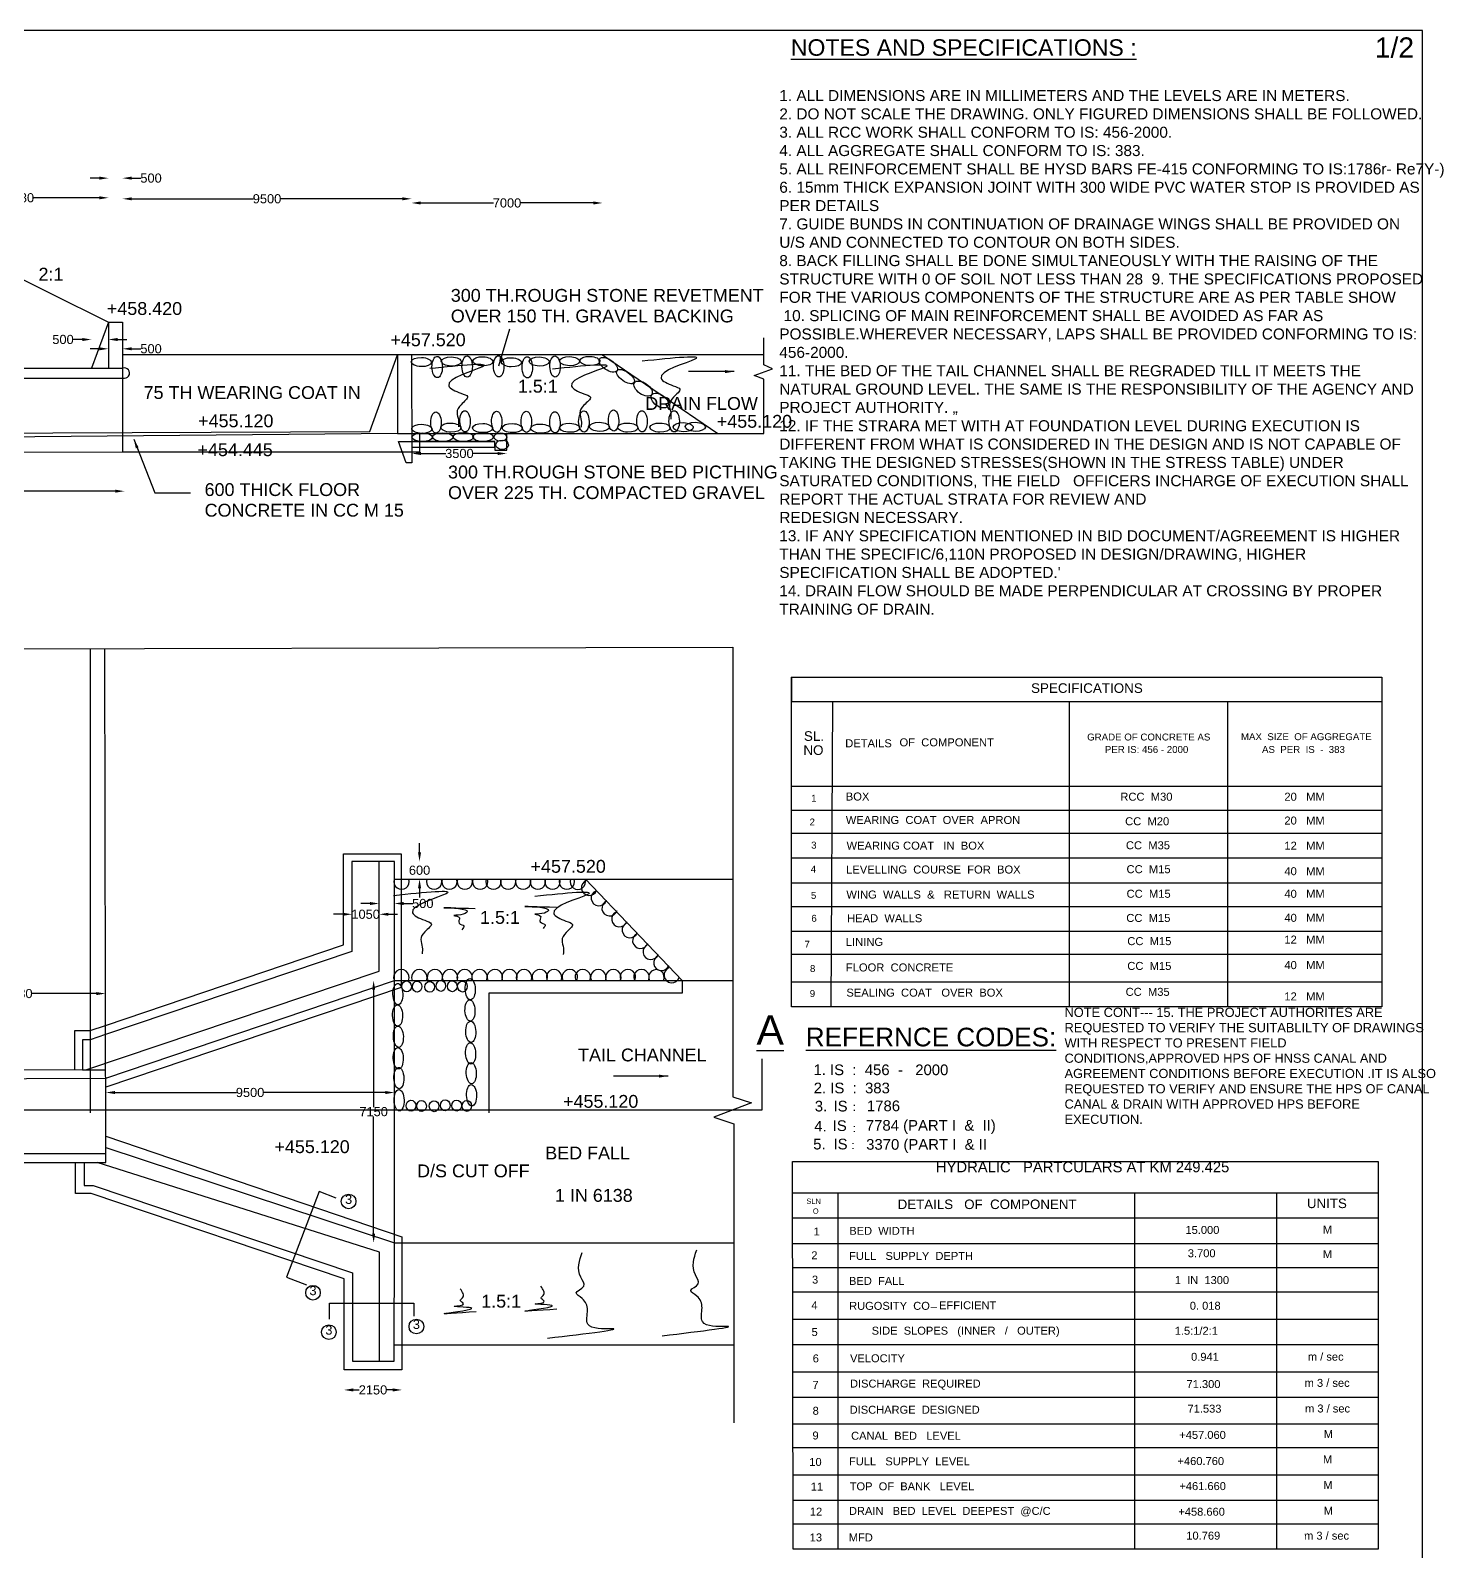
# Model space of a CAD drawing. Header units: inches. Extents: x -32573 to 915254, y -530120 to 171787.
# Drawn here: x 529901 to 915254, y -242941 to 171787 of the extents above; entities that cross this region are included whole.
import ezdxf

# ---------------------------------------------------------------- set-up
doc = ezdxf.new("R2010")
doc.units = ezdxf.units.IN
doc.header["$MEASUREMENT"] = 0
doc.layers.get('Defpoints').update_dxf_attribs({"color": 2})
for name, color, linetype in [('DIMENSIONS', 7, 'Continuous'), ('DRAWING', 2, 'Continuous'), ('TEXT', 1, 'Continuous')]:
    doc.layers.add(name, color=color, linetype=linetype)
doc.styles.get("Standard").update_dxf_attribs({"font": 'arial.ttf', "height": 2500})
doc.dimstyles.get("Standard").update_dxf_attribs({"dimtxt": 3500, "dimasz": 2500, "dimexe": 0.18, "dimexo": 0.0625, "dimgap": 0.09, "dimtad": 0, "dimtih": 1, "dimtoh": 1, "dimdec": 4, "dimzin": 0, "dimdsep": 46, "dimtxsty": 'Standard', "dimcen": 0.09, "dimse1": 1, "dimse2": 1, "dimadec": 0, "dimazin": 0, "dimtfac": 1, "dimtdec": 4, "dimtofl": 0, "dimtmove": 0, "dimatfit": 3, "dimfxl": 1, "dimtolj": 1, "dimtzin": 0, "dimarcsym": 0})

# ---------------------------------------------------------------- blocks, each defined once
blk = doc.blocks.new('*D57')
at = {"layer": 'Defpoints', "color": 0, "transparency": 16777216}
for p in [(502815, -90811), (550376, -90811), (550376, -90811)]:
    blk.add_point(p, dxfattribs=at)
at = {"layer": 'DIMENSIONS', "color": 0, "lineweight": -2, "transparency": 16777216}
for p, q in [((505315, -90811), (522860, -90811)), ((547876, -90811), (530331, -90811))]:
    blk.add_line(p, q, dxfattribs=at)
at = {"layer": 'DIMENSIONS', "color": 0, "transparency": 16777216}
for points in [[(505315, -90394), (505315, -91227), (502815, -90811)], [(547876, -90394), (547876, -91227), (550376, -90811)]]:
    blk.add_solid(points, dxfattribs=at)
at = {"layer": 'DIMENSIONS', "color": 0, "transparency": 16777216, "insert": (526595, -90811), "char_height": 2500, "attachment_point": 5}
blk.add_mtext('\\A1;6480', dxfattribs=at)
blk = doc.blocks.new('*D58')
at = {"layer": 'Defpoints', "color": 0, "transparency": 16777216}
for p in [(629142, -117785), (550450, -122588), (629142, -122588)]:
    blk.add_point(p, dxfattribs=at)
at = {"layer": 'DIMENSIONS', "color": 0, "lineweight": -2, "transparency": 16777216}
for p, q in [((552950, -117785), (586067, -117785)), ((626642, -117785), (593525, -117785))]:
    blk.add_line(p, q, dxfattribs=at)
at = {"layer": 'DIMENSIONS', "color": 0, "transparency": 16777216}
for points in [[(552950, -117369), (552950, -118202), (550450, -117785)], [(626642, -117369), (626642, -118202), (629142, -117785)]]:
    blk.add_solid(points, dxfattribs=at)
at = {"layer": 'DIMENSIONS', "color": 0, "transparency": 16777216, "insert": (589796, -117785), "char_height": 2500, "attachment_point": 5}
blk.add_mtext('\\A1;9500', dxfattribs=at)
blk = doc.blocks.new('*D59')
at = {"layer": 'Defpoints', "color": 0, "transparency": 16777216}
for p in [(629142, -87241), (623489, -158776), (629141, -158776)]:
    blk.add_point(p, dxfattribs=at)
at = {"layer": 'DIMENSIONS', "color": 0, "lineweight": -2, "transparency": 16777216}
for p, q in [((623489, -89741), (623489, -121732)), ((623489, -156276), (623489, -124285))]:
    blk.add_line(p, q, dxfattribs=at)
at = {"layer": 'DIMENSIONS', "color": 0, "transparency": 16777216}
for points in [[(623072, -89741), (623906, -89741), (623489, -87241)], [(623072, -156276), (623906, -156276), (623489, -158776)]]:
    blk.add_solid(points, dxfattribs=at)
at = {"layer": 'DIMENSIONS', "color": 0, "transparency": 16777216, "insert": (623489, -123009), "char_height": 2500, "attachment_point": 5}
blk.add_mtext('\\A1;7150', dxfattribs=at)
blk = doc.blocks.new('*D60')
at = {"layer": 'Defpoints', "color": 0, "transparency": 16777216}
for p in [(617586, -69190), (625030, -69190), (625030, -69190)]:
    blk.add_point(p, dxfattribs=at)
at = {"layer": 'DIMENSIONS', "color": 0, "lineweight": -2, "transparency": 16777216}
for p, q in [((615086, -69190), (612586, -69190)), ((627530, -69190), (630030, -69190))]:
    blk.add_line(p, q, dxfattribs=at)
at = {"layer": 'DIMENSIONS', "color": 0, "transparency": 16777216}
for points in [[(615086, -68774), (615086, -69607), (617586, -69190)], [(627530, -68774), (627530, -69607), (625030, -69190)]]:
    blk.add_solid(points, dxfattribs=at)
at = {"layer": 'DIMENSIONS', "color": 0, "transparency": 16777216, "insert": (621308, -69190), "char_height": 2500, "attachment_point": 5}
blk.add_mtext('\\A1;1050', dxfattribs=at)
blk = doc.blocks.new('*D61')
at = {"layer": 'Defpoints', "color": 0, "transparency": 16777216}
for p in [(625030, -66255), (629142, -66255), (629142, -66255)]:
    blk.add_point(p, dxfattribs=at)
at = {"layer": 'DIMENSIONS', "color": 0, "lineweight": -2, "transparency": 16777216}
for p, q in [((622530, -66255), (620030, -66255)), ((631642, -66255), (634142, -66255))]:
    blk.add_line(p, q, dxfattribs=at)
at = {"layer": 'DIMENSIONS', "color": 0, "transparency": 16777216}
for points in [[(622530, -65838), (622530, -66671), (625030, -66255)], [(631642, -65838), (631642, -66671), (629142, -66255)]]:
    blk.add_solid(points, dxfattribs=at)
at = {"layer": 'DIMENSIONS', "color": 0, "transparency": 16777216, "insert": (636900, -66255), "char_height": 2500, "attachment_point": 5}
blk.add_mtext('\\A1;500', dxfattribs=at)
blk = doc.blocks.new('*D62')
at = {"layer": 'Defpoints', "color": 0, "transparency": 16777216}
for p in [(629142, -54786), (629142, -59591), (636012, -59591)]:
    blk.add_point(p, dxfattribs=at)
at = {"layer": 'DIMENSIONS', "color": 0, "lineweight": -2, "transparency": 16777216}
for p, q in [((636012, -52286), (636012, -49786)), ((636012, -62091), (636012, -64591))]:
    blk.add_line(p, q, dxfattribs=at)
at = {"layer": 'DIMENSIONS', "color": 0, "transparency": 16777216}
for points in [[(635595, -52286), (636428, -52286), (636012, -54786)], [(635595, -62091), (636428, -62091), (636012, -59591)]]:
    blk.add_solid(points, dxfattribs=at)
at = {"layer": 'DIMENSIONS', "color": 0, "transparency": 16777216, "insert": (636012, -57188), "char_height": 2500, "attachment_point": 5}
blk.add_mtext('\\A1;600', dxfattribs=at)
blk = doc.blocks.new('*D63')
at = {"layer": 'Defpoints', "color": 0, "transparency": 16777216}
for p in [(615439, -193418), (631198, -193418), (631198, -198871)]:
    blk.add_point(p, dxfattribs=at)
at = {"layer": 'DIMENSIONS', "color": 0, "lineweight": -2, "transparency": 16777216}
for p, q in [((617939, -198871), (619568, -198871)), ((628698, -198871), (627068, -198871))]:
    blk.add_line(p, q, dxfattribs=at)
at = {"layer": 'DIMENSIONS', "color": 0, "transparency": 16777216}
for points in [[(617939, -198455), (617939, -199288), (615439, -198871)], [(628698, -198455), (628698, -199288), (631198, -198871)]]:
    blk.add_solid(points, dxfattribs=at)
at = {"layer": 'DIMENSIONS', "color": 0, "transparency": 16777216, "insert": (623318, -198871), "char_height": 2500, "attachment_point": 5}
blk.add_mtext('\\A1;2150', dxfattribs=at)
blk = doc.blocks.new('*D75')
at = {"layer": 'Defpoints', "color": 0, "transparency": 16777216}
for p in [(551165, 126152), (502874, 116199), (551165, 92266)]:
    blk.add_point(p, dxfattribs=at)
at = {"layer": 'DIMENSIONS', "color": 0, "lineweight": -2, "transparency": 16777216}
for p, q in [((505374, 126152), (523284, 126152)), ((548665, 126152), (530755, 126152))]:
    blk.add_line(p, q, dxfattribs=at)
at = {"layer": 'DIMENSIONS', "color": 0, "transparency": 16777216}
for points in [[(505374, 126569), (505374, 125735), (502874, 126152)], [(548665, 126569), (548665, 125735), (551165, 126152)]]:
    blk.add_solid(points, dxfattribs=at)
at = {"layer": 'DIMENSIONS', "color": 0, "transparency": 16777216, "insert": (527019, 126152), "char_height": 2500, "attachment_point": 5}
blk.add_mtext('\\A1;6480', dxfattribs=at)
blk = doc.blocks.new('*D76')
at = {"layer": 'Defpoints', "color": 0, "transparency": 16777216}
for p in [(555037, 131513), (551165, 92266), (555037, 92266)]:
    blk.add_point(p, dxfattribs=at)
at = {"layer": 'DIMENSIONS', "color": 0, "lineweight": -2, "transparency": 16777216}
for p, q in [((548665, 131513), (546165, 131513)), ((557537, 131513), (560037, 131513))]:
    blk.add_line(p, q, dxfattribs=at)
at = {"layer": 'DIMENSIONS', "color": 0, "transparency": 16777216}
for points in [[(548665, 131929), (548665, 131096), (551165, 131513)], [(557537, 131929), (557537, 131096), (555037, 131513)]]:
    blk.add_solid(points, dxfattribs=at)
at = {"layer": 'DIMENSIONS', "color": 0, "transparency": 16777216, "insert": (562795, 131513), "char_height": 2500, "attachment_point": 5}
blk.add_mtext('\\A1;500', dxfattribs=at)
blk = doc.blocks.new('*D77')
at = {"layer": 'Defpoints', "color": 0, "transparency": 16777216}
for p in [(633798, 125875), (555037, 83313), (633798, 83313)]:
    blk.add_point(p, dxfattribs=at)
at = {"layer": 'DIMENSIONS', "color": 0, "lineweight": -2, "transparency": 16777216}
for p, q in [((557537, 125875), (590689, 125875)), ((631298, 125875), (598146, 125875))]:
    blk.add_line(p, q, dxfattribs=at)
at = {"layer": 'DIMENSIONS', "color": 0, "transparency": 16777216}
for points in [[(557537, 126292), (557537, 125458), (555037, 125875)], [(631298, 126292), (631298, 125458), (633798, 125875)]]:
    blk.add_solid(points, dxfattribs=at)
at = {"layer": 'DIMENSIONS', "color": 0, "transparency": 16777216, "insert": (594418, 125875), "char_height": 2500, "attachment_point": 5}
blk.add_mtext('\\A1;9500', dxfattribs=at)
blk = doc.blocks.new('*D78')
at = {"layer": 'Defpoints', "color": 0, "transparency": 16777216}
for p in [(685916, 124742), (633798, 83313), (685916, 83313)]:
    blk.add_point(p, dxfattribs=at)
at = {"layer": 'DIMENSIONS', "color": 0, "lineweight": -2, "transparency": 16777216}
for p, q in [((636298, 124742), (656139, 124742)), ((683416, 124742), (663576, 124742))]:
    blk.add_line(p, q, dxfattribs=at)
at = {"layer": 'DIMENSIONS', "color": 0, "transparency": 16777216}
for points in [[(636298, 125159), (636298, 124326), (633798, 124742)], [(683416, 125159), (683416, 124326), (685916, 124742)]]:
    blk.add_solid(points, dxfattribs=at)
at = {"layer": 'DIMENSIONS', "color": 0, "transparency": 16777216, "insert": (659857, 124742), "char_height": 2500, "attachment_point": 5}
blk.add_mtext('\\A1;7000', dxfattribs=at)
blk = doc.blocks.new('*D85')
at = {"layer": 'Defpoints', "color": 0, "transparency": 16777216}
for p in [(96088, 54655), (555514, 56894), (555514, 46164)]:
    blk.add_point(p, dxfattribs=at)
at = {"layer": 'DIMENSIONS', "color": 0, "lineweight": -2, "transparency": 16777216}
for p, q in [((98588, 46164), (321081, 46164)), ((553014, 46164), (330521, 46164))]:
    blk.add_line(p, q, dxfattribs=at)
at = {"layer": 'DIMENSIONS', "color": 0, "transparency": 16777216}
for points in [[(98588, 46581), (98588, 45748), (96088, 46164)], [(553014, 46581), (553014, 45748), (555514, 46164)]]:
    blk.add_solid(points, dxfattribs=at)
at = {"layer": 'DIMENSIONS', "color": 0, "transparency": 16777216, "insert": (325801, 46164), "char_height": 2500, "attachment_point": 5}
blk.add_mtext('\\A1;61285', dxfattribs=at)
blk = doc.blocks.new('*D86')
at = {"layer": 'Defpoints', "color": 0, "transparency": 16777216}
for p in [(633925, 56894), (659833, 57388), (659833, 56434)]:
    blk.add_point(p, dxfattribs=at)
at = {"layer": 'DIMENSIONS', "color": 0, "lineweight": -2, "transparency": 16777216}
for p, q in [((636425, 56434), (643151, 56434)), ((657333, 56434), (650607, 56434))]:
    blk.add_line(p, q, dxfattribs=at)
at = {"layer": 'DIMENSIONS', "color": 0, "transparency": 16777216}
for points in [[(636425, 56850), (636425, 56017), (633925, 56434)], [(657333, 56850), (657333, 56017), (659833, 56434)]]:
    blk.add_solid(points, dxfattribs=at)
at = {"layer": 'DIMENSIONS', "color": 0, "transparency": 16777216, "insert": (646879, 56434), "char_height": 2500, "attachment_point": 5}
blk.add_mtext('\\A1;3500', dxfattribs=at)
blk = doc.blocks.new('*D87')
at = {"layer": 'Defpoints', "color": 0, "transparency": 16777216}
for p in [(551165, 87518), (546543, 79725), (551165, 79725)]:
    blk.add_point(p, dxfattribs=at)
at = {"layer": 'DIMENSIONS', "color": 0, "lineweight": -2, "transparency": 16777216}
for p, q in [((544043, 87518), (541543, 87518)), ((553665, 87518), (556165, 87518))]:
    blk.add_line(p, q, dxfattribs=at)
at = {"layer": 'DIMENSIONS', "color": 0, "transparency": 16777216}
for points in [[(544043, 87934), (544043, 87101), (546543, 87518)], [(553665, 87934), (553665, 87101), (551165, 87518)]]:
    blk.add_solid(points, dxfattribs=at)
at = {"layer": 'DIMENSIONS', "color": 0, "transparency": 16777216, "insert": (538786, 87518), "char_height": 2500, "attachment_point": 5}
blk.add_mtext('\\A1;500', dxfattribs=at)
blk = doc.blocks.new('*D88')
at = {"layer": 'Defpoints', "color": 0, "transparency": 16777216}
for p in [(555037, 84984), (551165, 79725), (555037, 79725)]:
    blk.add_point(p, dxfattribs=at)
at = {"layer": 'DIMENSIONS', "color": 0, "lineweight": -2, "transparency": 16777216}
for p, q in [((548665, 84984), (546165, 84984)), ((557537, 84984), (560037, 84984))]:
    blk.add_line(p, q, dxfattribs=at)
at = {"layer": 'DIMENSIONS', "color": 0, "transparency": 16777216}
for points in [[(548665, 85400), (548665, 84567), (551165, 84984)], [(557537, 85400), (557537, 84567), (555037, 84984)]]:
    blk.add_solid(points, dxfattribs=at)
at = {"layer": 'DIMENSIONS', "color": 0, "transparency": 16777216, "insert": (562795, 84984), "char_height": 2500, "attachment_point": 5}
blk.add_mtext('\\A1;500', dxfattribs=at)

msp = doc.modelspace()

# ---------------------------------------------------------------- linework, layer by layer
at = {"layer": 'Defpoints', "color": 0}
for points in [[(-30777.85468, 105011.80758), (43963.33845, 104786.03336), (96016.63898, 90295.53882), (99804.8734, 90295.53882), (147919.695, 115018.43144), (185571.69003, 115018.43144), (220879.58335, 97394.28562), (254444.80187, 80548.03844), (367229.35629, 81277.87115), (442689.7627, 120313.43811), (449457.21267, 120313.43811), (452202.76877, 116198.751), (502873.62114, 116198.751), (551164.93432, 92266.29583), (555037.44772, 92266.29583), (555037.44772, 56894.10952)], [(551164.93432, 92266.29583), (546543.38652, 79725.06615)], [(551164.93432, 92266.29583), (551164.93432, 79725.06615)], [(555037.44772, 56894.10952), (636104.83382, 56894.10952), (636104.83382, 61909.4763), (729885.80786, 61909.4763), (729885.80786, 76663.22882), (727222.46038, 77702.66034), (732295.39258, 79521.66613), (729885.80786, 80604.40719), (729885.80786, 87946.80624)], [(729885.80786, 83312.67267), (555037.44772, 83312.67267)], [(622478.91638, 62444.87014), (630018.41041, 83312.67267), (629977.47441, 61854.86127), (636104.83382, 61854.86127)], [(633797.76862, 83312.67267), (633939.28843, 53891.59156), (632385.66767, 53891.59156), (630316.92446, 59728.67129), (656582.73832, 59728.67129)], [(685916.38383, 83312.67267), (717313.79583, 61909.4763)], [(96016.63898, 78886.53677), (245089.62604, 78886.53677), (245089.62604, 79725.06615), (376213.3421, 79725.06615), (555037.44772, 79725.06615)], [(47713.39736, 77472.06729), (60411.33132, 60113.24021), (622478.91638, 62444.87014)], [(96083.32268, 76166.23984), (245156.30974, 76166.23984), (245156.30974, 77004.76922), (376280.02579, 77004.76922), (555104.13142, 77004.76922)], [(629977.47441, 61854.86127), (95832.69633, 56960.19917)], [(656582.73832, 58182.88091), (656582.73832, 57388.38206), (659832.91917, 57388.38206), (659832.91917, 61909.4763)], [(95768.82362, 55898.37523), (555513.92898, 56894.10952)], [(680.19065, 938.3163), (232680.45244, 1844.64882), (234595.96579, -3104.93022), (238327.91687, 7421.17394), (240177.37846, 1844.64882), (290643.03407, 1844.64882), (292690.08647, -2923.26114), (296287.0548, 7536.7942), (298304.86411, 1844.64882), (473361.28868, 3211.07315), (475255.68901, -1912.38852), (478946.50648, 8465.06748), (480763.25691, 3106.25073), (721396.98176, 3666.57813), (721396.98176, -118968.75176), (726527.13479, -120637.81729), (716259.50274, -124464.45509), (721678.53325, -126296.35446), (721678.53325, -207816.14037)], [(95902.67215, 1310.31257), (95902.67215, -136857.61208), (550482.94832, -136857.61208), (550156.65936, 3267.83667)], [(546191.39133, 3258.60334), (546191.39133, -123302.75968)], [(541990.57034, -111707.53833), (541990.57034, -100861.00865), (546191.39133, -100861.00865), (550396.05084, -99539.31602), (615310.44406, -77483.2278), (615310.44406, -52731.70848), (631031.68842, -52731.70848), (631031.68842, -89137.82316), (550435.13771, -116325.24757)], [(629142.05544, -54786.13134), (617585.73561, -54786.13134), (617585.73561, -79332.35123), (550401.74775, -101985.86341), (546191.39133, -103405.5374), (544104.49127, -103405.5374), (544104.49127, -111592.17285), (550424.08225, -111577.45738)], [(545019.26148, -111590.04277), (625030.23412, -84675.37178), (625030.23412, -54786.13134)], [(629142.05544, -156426.65448), (629142.05544, -54786.13134)], [(629142.05544, -59590.758), (721396.98176, -59590.758)], [(681260.70026, -59590.758), (707655.91473, -87240.94606), (707655.91473, -90714.44906), (654897.47827, -90714.44906), (654897.47827, -123351.86897)], [(729381.03723, -122588.17182), (-3178.28269, -122588.17182), (-3178.28269, -89754.36676)], [(550429.46831, -113890.51159), (629142.05544, -87240.94606), (721396.98176, -87240.94606)], [(544104.49127, -111592.17285), (100177.72859, -113339.6353)], [(729381.03723, -108606.58842), (729381.03723, -122588.17182)], [(96681.64125, -115797.82431), (550429.46831, -113890.51159)], [(550466.24982, -129686.40739), (631197.85623, -157125.37782), (631197.85623, -193417.76366), (615438.94133, -193417.76366), (615438.94133, -168574.71017), (546470.57028, -145282.17456), (542154.98198, -145282.17456), (542154.98198, -136857.61208)], [(95902.67215, -134368.707), (550477.32898, -134444.37492)], [(544587.08823, -136857.61208), (544587.08823, -143153.76511), (547003.46757, -143153.76511), (617739.07726, -166931.443), (617739.07726, -191023.52289), (629126.20104, -191023.52289), (629142.05544, -156426.65448)], [(625082.50942, -191023.52289), (625082.50942, -161346.12061), (548145.8937, -136857.61208)], [(550473.34396, -132732.99996), (629140.97878, -158776.10016)], [(629140.97878, -158776.10016), (721678.53325, -158776.10016)], [(629128.24219, -186569.39668), (721678.53325, -186569.39668)]]:
    msp.add_lwpolyline(points, dxfattribs=at)
msp.add_lwpolyline([(656582.73832, 59728.67129), (633918.64669, 59728.67129), (633918.64669, 58182.88091), (656582.73832, 58182.88091)], close=True, dxfattribs=at)
msp.add_arc((555513.97667, 78375.7817), 1430.96064, 253.3566912233, 109.4517738538, dxfattribs=at)
at = {"layer": 'DIMENSIONS', "color": 0}
for points in [[(909545.97555, 171787.14331), (-31370.04605, 171787.14331), (-31370.04605, -530119.97398), (909545.97555, -530119.97398)], [(898405.1005, 164692.12871), (898394.61211, 164692.12871), (898394.61211, 164685.57052), (898405.1005, 164685.57052)], [(737410.33811, -4499.19793), (898441.20851, -4499.19793), (898441.20851, -94437.29434), (737410.33811, -94437.29434)]]:
    msp.add_lwpolyline(points, close=True, dxfattribs=at)
for points in [[(748640.13103, -11167.2811), (748188.73227, -94437.29434)], [(613262.28024, -146546.09237), (608659.72976, -144724.17388), (599740.17865, -168097.19344), (605225.40792, -170223.76172)], [(611416.08852, -179571.28455), (611416.08852, -175255.20262), (634469.47679, -175255.20262), (634469.47679, -178778.63108)]]:
    msp.add_lwpolyline(points, dxfattribs=at)
for centre in [(616668.69332, -147487.37208), (606956.94374, -172359.1373), (611286.92041, -183122.28186), (635153.36148, -181577.33207)]:
    msp.add_circle(centre, 1997.24724, dxfattribs=at)
for centre, radius, start, end in [((631125.49755, -60284.40848), 2101.23621, 160.724218536, 19.275781464), ((639971.89766, -60284.40848), 2101.23621, 160.724218536, 19.275781464), ((644147.23886, -60284.40848), 2101.23621, 160.724218536, 19.275781464), ((648347.42044, -60284.40848), 2101.23621, 160.724218536, 19.275781464), ((652541.57103, -60284.40848), 2101.23621, 160.724218536, 19.275781464), ((656152.67834, -60284.40848), 2101.23621, 160.724218536, 19.275781464), ((660173.74522, -60284.40848), 2101.23621, 160.724218536, 19.275781464), ((664236.23878, -60284.40848), 2101.23621, 160.724218536, 19.275781464), ((668298.73233, -60284.40848), 2101.23621, 160.724218536, 19.275781464), ((672295.83591, -60284.40848), 2101.23621, 160.724218536, 19.275781464), ((676189.058, -60284.40848), 2101.23621, 160.724218536, 19.275781464), ((679180.94452, -60296.93432), 2101.23621, 160.724218536, 19.275781464), ((682268.33872, -61928.43177), 2117.37697, 111.4800869705, 342.323435405), ((684914.80491, -64750.92389), 2117.37697, 111.4800869705, 342.323435405), ((687847.26758, -67536.00488), 2117.37697, 111.4800869705, 342.323435405), ((690495.65291, -70477.16647), 2117.37697, 111.4800869705, 342.323435405), ((693380.04569, -73478.33023), 2117.37697, 111.4800869705, 342.323435405), ((696220.06795, -76375.78967), 2117.37697, 111.4800869705, 342.323435405), ((699080.42362, -79400.96225), 2117.37697, 111.4800869705, 342.323435405), ((701966.28399, -82435.45306), 2117.37697, 111.4800869705, 342.323435405), ((631054.41309, -86332.0052), 2117.37697, 334.5783257806, 205.4216742194), ((635953.20753, -86332.0052), 2117.37697, 334.5783257806, 205.4216742194), ((640200.6731, -86332.0052), 2117.37697, 334.5783257806, 205.4216742194), ((644320.44151, -86332.0052), 2117.37697, 334.5783257806, 205.4216742194), ((648293.88138, -86332.0052), 2117.37697, 334.5783257806, 205.4216742194), ((652370.07818, -86332.0052), 2117.37697, 334.5783257806, 205.4216742194), ((656549.04058, -86332.0052), 2117.37697, 334.5783257806, 205.4216742194), ((660535.19372, -86332.0052), 2117.37697, 334.5783257806, 205.4216742194), ((664508.6336, -86332.0052), 2117.37697, 334.5783257806, 205.4216742194), ((668824.60667, -86332.0052), 2117.37697, 334.5783257806, 205.4216742194), ((672695.28528, -86332.0052), 2117.37697, 334.5783257806, 205.4216742194), ((676992.88317, -86332.0052), 2117.37697, 334.5783257806, 205.4216742194), ((680521.01989, -86332.0052), 2117.37697, 334.5783257806, 205.4216742194), ((684768.4898, -86332.0052), 2117.37697, 334.5783257806, 205.4216742194), ((688844.6866, -86332.0052), 2117.37697, 334.5783257806, 205.4216742194), ((692818.12647, -86332.0052), 2117.37697, 334.5783257806, 205.4216742194), ((696531.41757, -86332.0052), 2117.37697, 334.5783257806, 205.4216742194), ((700606.79755, -86395.36275), 2117.37697, 334.5783257806, 205.4216742194), ((704788.20148, -85739.50474), 2117.37697, 111.4800869705, 342.323435405)]:
    msp.add_arc(centre, radius, start, end, dxfattribs=at)
for centre, major_axis, ratio in [((648997.25051, 80146.87612), (-44.06443, 2891.70727), 0.491540128), ((657604.2184, 80199.99701), (-44.06443, 2891.70727), 0.491540128), ((672969.25054, 80154.56804), (-44.06443, 2891.70727), 0.491540128), ((682471.16952, 81662.6857), (-2731.96434, 88.07124), 0.4559555395), ((636497.16554, 81382.41294), (-2731.96434, 88.07124), 0.4559555395), ((640814.68968, 80010.5857), (-44.06443, 2891.70727), 0.491540128), ((644679.72637, 81518.70336), (-2731.96434, 88.07124), 0.4559555395), ((653286.69426, 81571.82425), (-2731.96434, 88.07124), 0.4559555395), ((661060.12405, 81299.24692), (-2731.96434, 88.07124), 0.4559555395), ((665377.64819, 79927.41968), (-44.06443, 2891.70727), 0.491540128), ((668651.7264, 81526.39528), (-2731.96434, 88.07124), 0.4559555395), ((676925.20524, 81617.25673), (-2731.96434, 88.07124), 0.4559555395), ((687473.71547, 80631.94052), (-2383.40096, 1625.03097), 0.5041596417), ((692173.68484, 77393.01134), (-2294.29805, 1636.16023), 0.4667521924), ((696962.49108, 74122.63052), (-2349.98683, 1625.03097), 0.5466787693), ((701510.59717, 70877.34753), (-2149.51064, 1569.37943), 0.5984433526), ((640496.48523, 64882.40522), (-44.06443, 2891.70727), 0.491540128), ((648427.99598, 65205.33955), (-44.06443, 2891.70727), 0.491540128), ((657064.53754, 65087.90888), (-44.06443, 2891.70727), 0.491540128), ((665135.46334, 65087.05656), (-44.06443, 2891.70727), 0.491540128), ((672920.10126, 64940.26824), (-44.06443, 2891.70727), 0.491540128), ((680822.23573, 65175.12605), (-44.06443, 2891.70727), 0.491540128), ((688917.80054, 65429.85379), (-44.06443, 2891.70727), 0.491540128), ((696656.13841, 65219.4186), (-44.06443, 2891.70727), 0.491540128), ((705447.31096, 65219.4186), (-44.06443, 2891.70727), 0.491540128), ((636633.54256, 63164.99581), (-2731.96434, 88.07124), 0.4559555395), ((644565.05331, 63487.93014), (-2731.96434, 88.07124), 0.4559555395), ((653201.59487, 63370.49947), (-2731.96434, 88.07124), 0.4559555395), ((661272.52067, 63369.64716), (-2731.96434, 88.07124), 0.4559555395), ((669057.15859, 63222.85883), (-2731.96434, 88.07124), 0.4559555395), ((676959.29305, 63457.71664), (-2731.96434, 88.07124), 0.4559555395), ((685054.85786, 63712.44438), (-2731.96434, 88.07124), 0.4559555395), ((692793.19574, 63502.00919), (-2731.96434, 88.07124), 0.4559555395), ((701584.36828, 63502.00919), (-2731.96434, 88.07124), 0.4559555395), ((707901.37634, 63607.22678), (-2731.96434, 88.07124), 0.4559555395), ((711217.80686, 63712.44438), (-2731.96434, 88.07124), 0.4559555395), ((636730.13329, 60882.87575), (-2799.71087, 15.12428), 0.4297784727), ((642359.82384, 60913.12432), (-2799.71087, 15.12428), 0.4297784727), ((647940.51102, 60943.46758), (-2799.71087, 15.12428), 0.4297784727), ((653297.79941, 60943.46758), (-2799.71087, 15.12428), 0.4297784727), ((658064.88024, 60913.22077), (-1725.22803, 15.12253), 0.6505717213), ((658534.02112, 58810.98217), (-1710.09362, 60.49713), 0.7536067372), ((649838.70125, -89608.28182), (-105.80354, 2907.78033), 0.4693705381), ((630089.83163, -90952.33678), (-105.80354, 2907.78033), 0.4693705381), ((632475.61411, -88832.88519), (39.55804, -1494.22366), 0.8731912068), ((635361.6044, -88901.96515), (39.55804, -1494.22366), 0.8731912068), ((638775.00326, -88971.04861), (39.55804, -1494.22366), 0.8731912068), ((641816.52565, -88711.98913), (39.55804, -1494.22366), 0.8731912068), ((644927.17629, -88798.34346), (39.55804, -1494.22366), 0.8731912068), ((647709.46994, -88884.69428), (39.55804, -1494.22366), 0.8731912068), ((630019.29594, -96767.89743), (-105.80354, 2907.78033), 0.4693705381), ((649768.16555, -95423.84247), (-105.80354, 2907.78033), 0.4693705381), ((649979.84129, -101217.62864), (-105.80354, 2907.78033), 0.4693705381), ((630230.97168, -102561.68361), (-105.80354, 2907.78033), 0.4693705381), ((630195.59655, -108458.30929), (-105.80354, 2907.78033), 0.4693705381), ((649944.46617, -107114.25433), (-105.80354, 2907.78033), 0.4693705381), ((630371.94008, -113850.92314), (-105.80354, 2907.78033), 0.4693705381), ((650120.80969, -112506.86818), (-105.80354, 2907.78033), 0.4693705381), ((650191.57709, -118548.79502), (-105.80354, 2907.78033), 0.4693705381), ((630442.70748, -119892.84998), (-105.80354, 2907.78033), 0.4693705381), ((633678.95182, -121373.18835), (39.55804, -1494.22366), 0.8731912068), ((636564.94211, -121442.2683), (39.55804, -1494.22366), 0.8731912068), ((639978.34097, -121511.35177), (39.55804, -1494.22366), 0.8731912068), ((643019.86336, -121252.29229), (39.55804, -1494.22366), 0.8731912068), ((646130.514, -121338.64662), (39.55804, -1494.22366), 0.8731912068), ((648912.80765, -121424.99744), (39.55804, -1494.22366), 0.8731912068)]:
    msp.add_ellipse(centre, major_axis=major_axis, ratio=ratio, dxfattribs=at)
for points in [[(696710.02068, 81692.37483), (711054.06604, 82131.76122), (701876.07572, 76941.50833), (705200.01551, 74899.45996), (707002.63628, 73976.74888), (705243.98125, 71779.8169), (704144.82078, 69626.82321), (704540.52095, 67561.7061), (704496.55522, 65760.22223)], [(638802.7747, 79663.83028), (653146.82007, 80103.21668), (643968.82975, 74912.96378), (647292.76954, 72870.91541), (649095.3903, 71948.20433), (647336.73527, 69751.27235), (646237.57481, 67598.27866), (646633.27498, 65533.16155), (646589.30925, 63731.67768)], [(672293.58314, 79535.90872), (686637.62851, 79975.29512), (677459.63819, 74785.04223), (680783.57798, 72742.99386), (682586.19874, 71820.28277), (680827.54371, 69623.3508), (679728.38325, 67470.35711), (680124.08342, 65405.24), (680080.11769, 63603.75612)], [(628929.94044, -64035.75579), (643273.98581, -63596.36939), (634095.99549, -68786.62229), (637419.93528, -70828.67066), (639222.55604, -71751.38174), (637463.90102, -73948.31372), (636364.74055, -76101.3074), (636760.44072, -78166.42452), (636716.47499, -79967.90839)], [(667426.47448, -64256.22589), (681770.51984, -63816.8395), (672592.52952, -69007.09239), (675916.46931, -71049.14076), (677719.09008, -71971.85184), (675960.43505, -74168.78382), (674861.27458, -76321.77751), (675256.97475, -78386.89462), (675213.00902, -80188.37849)], [(651194.20261, -67687.64596), (642993.09602, -67405.0302), (648997.09175, -68513.76085), (647256.80226, -69339.87574), (645342.4864, -69513.79448), (646908.74093, -70144.25122), (646756.47, -70861.66909), (646799.9723, -71622.56226), (648126.94271, -72383.45894), (647561.35271, -73383.49257)], [(673334.26567, -67351.72341), (665133.15907, -67069.10765), (671137.1548, -68177.8383), (669396.86531, -69003.95319), (667482.54945, -69177.87193), (669048.80398, -69808.32868), (668896.53305, -70525.74655), (668940.03535, -71286.63972), (670267.00576, -72047.5364), (669701.41576, -73047.57003)], [(670920.63022, -184761.07445), (688007.14862, -182210.12831), (681912.26063, -180908.62618), (681808.0748, -177108.23603), (680349.47323, -173932.56788), (678734.58435, -172422.82274), (680766.21654, -170600.71836), (679984.82284, -168153.89196), (680349.61913, -161358.53939)], [(702155.7812, -184108.033), (719242.2996, -181557.08686), (713147.4116, -180255.58473), (713043.22578, -176455.19457), (711584.62421, -173279.52643), (709969.73532, -171769.78129), (712001.36751, -169947.6769), (711219.97382, -167500.85051), (711584.7701, -160705.49794)], [(651445.57881, -177561.78215), (643150.96243, -177962.11969), (650031.72394, -176502.05811), (645578.08024, -176054.62203), (648005.19806, -175371.68977), (647133.32403, -174453.26484), (647722.4288, -173793.88185), (647086.19153, -171274.10324)], [(673473.95534, -176878.52369), (665179.33897, -177278.86124), (672060.10047, -175818.79965), (667606.45678, -175371.36357), (670033.57459, -174688.43132), (669161.70057, -173770.00638), (669750.80533, -173110.62339), (669114.56807, -170590.84478)]]:
    msp.add_spline(points, degree=3, dxfattribs=at)
at = {"layer": 'DRAWING', "color": 0}
for points in [[(737330.8497, -4499.19793), (898441.20851, -4499.19793), (898441.20851, -94437.29434), (737410.33811, -94437.29434), (737410.33811, -4499.19793)], [(737410.33811, -4499.19793), (737410.33811, -11167.2811), (898441.20851, -11167.2811)], [(813163.44291, -11167.2811), (813163.44291, -94437.29434)], [(856326.58908, -11167.2811), (856326.58908, -94437.29434)], [(737410.33811, -34221.88645), (898441.20851, -34221.88645)], [(737410.33811, -40812.57406), (898441.20851, -40812.57406)], [(737410.33811, -47105.90934), (898441.20851, -47105.90934)], [(737410.33811, -53769.44665), (898441.20851, -53769.44665)], [(737410.33811, -60618.07256), (898441.20851, -60618.07256)], [(737410.33811, -67096.50472), (898441.20851, -67096.50472)], [(737410.33811, -73760.04203), (898441.20851, -73760.04203)], [(737410.33811, -80053.37731), (898441.20851, -80053.37731)], [(737410.33811, -87642.39902), (898441.20851, -87642.39902)], [(813163.44291, -94437.29434), (813163.44291, -94437.29434)], [(737744.69822, -136544.65121), (897402.49964, -136544.65121), (897402.49964, -242271.39975), (737922.53181, -242271.39975), (737744.69822, -136544.65121)], [(737759.17527, -145151.63728), (897402.49964, -145151.63728)], [(750103.32673, -145151.63728), (750103.32673, -242271.39975)], [(831013.80736, -145151.63728), (831013.80736, -242271.39975)], [(869712.11959, -145151.63728), (869712.11959, -242271.39975)], [(737759.17527, -151915.99143), (897402.49964, -151915.99143)], [(737759.17527, -158977.77654), (897402.49964, -158977.77654)], [(737759.17527, -165451.08162), (897402.49964, -165451.08162)], [(737759.17527, -172120.55218), (897402.49964, -172120.55218)], [(737759.17527, -179574.66828), (897402.49964, -179574.66828)], [(737759.17527, -186440.29612), (897402.49964, -186440.29612)], [(737759.17527, -193894.40399), (897402.49964, -193894.40399)], [(737759.17527, -200844.04053), (897402.49964, -200844.04053)], [(737759.17527, -208101.99113), (897402.49964, -208101.99113)], [(737759.17527, -214575.30443), (897402.49964, -214575.30443)], [(737759.17527, -222029.4123), (897402.49964, -222029.4123)], [(737759.17527, -228895.04014), (897402.49964, -228895.04014)], [(737759.17527, -235368.34522), (897402.49964, -235368.34522)]]:
    msp.add_lwpolyline(points, dxfattribs=at)

# ---------------------------------------------------------------- texts
at = {"layer": 'DIMENSIONS', "color": 0}
for s, height, p in [('1/2', 5500, (896517.4865, 164386.65454)), ('%%UNOTES AND SPECIFICATIONS :', 4500, (737251.54539, 164872.26028)), ('%%UA', 8000, (727903.54881, -104708.72509)), ('3', 2500, (615695.37114, -148163.24026)), ('3', 2500, (605983.62156, -173035.00548)), ('3', 2500, (610313.59822, -183798.15004)), ('3', 2500, (634180.0393, -182253.20025))]:
    msp.add_text(s, height=height, dxfattribs=at).set_placement(p)
at = {"layer": 'DIMENSIONS', "color": 0, "attachment_point": 1}
for s, insert, char_height, width in [("1. ALL DIMENSIONS ARE IN MILLIMETERS AND THE LEVELS ARE IN METERS.  \\P2. DO NOT SCALE THE DRAWING. ONLY FIGURED DIMENSIONS SHALL BE FOLLOWED.   \\P3. ALL RCC WORK SHALL CONFORM TO IS: 456-2000.  \\P4. ALL AGGREGATE SHALL CONFORM TO IS: 383. \\P5. ALL REINFORCEMENT SHALL BE HYSD BARS FE-415 CONFORMING TO IS:1786r- Re7Y-) \\P6. 15mm THICK EXPANSION JOINT WITH 300 WIDE PVC WATER STOP IS PROVIDED AS PER DETAILS \\P7. GUIDE BUNDS IN CONTINUATION OF DRAINAGE WINGS SHALL BE PROVIDED ON U/S AND CONNECTED TO CONTOUR ON BOTH SIDES.  \\P8. BACK FILLING SHALL BE DONE SIMULTANEOUSLY WITH THE RAISING OF THE STRUCTURE WITH 0 OF SOIL NOT LESS THAN 28  9. THE SPECIFICATIONS PROPOSED FOR THE VARIOUS COMPONENTS OF THE STRUCTURE ARE AS PER TABLE SHOW\\P 10. SPLICING OF MAIN REINFORCEMENT SHALL BE AVOIDED AS FAR AS POSSIBLE.WHEREVER NECESSARY, LAPS SHALL BE PROVIDED CONFORMING TO IS: 456-2000.  \\P11. THE BED OF THE TAIL CHANNEL SHALL BE REGRADED TILL IT MEETS THE NATURAL GROUND LEVEL. THE SAME IS THE RESPONSIBILITY OF THE AGENCY AND PROJECT AUTHORITY. „ \\P12. IF THE STRARA MET WITH AT FOUNDATION LEVEL DURING EXECUTION IS DIFFERENT FROM WHAT IS CONSIDERED IN THE DESIGN AND IS NOT CAPABLE OF TAKING THE DESIGNED STRESSES(SHOWN IN THE STRESS TABLE) UNDER SATURATED CONDITIONS, THE FIELD   OFFICERS INCHARGE OF EXECUTION SHALL REPORT THE ACTUAL STRATA FOR REVIEW AND \\PREDESIGN NECESSARY.  \\P13. IF ANY SPECIFICATION MENTIONED IN BID DOCUMENT/AGREEMENT IS HIGHER THAN THE SPECIFIC/6,110N PROPOSED IN DESIGN/DRAWING, HIGHER SPECIFICATION SHALL BE ADOPTED.' \\P14. DRAIN FLOW SHOULD BE MADE PERPENDICULAR AT CROSSING BY PROPER TRAINING OF DRAIN.", (734115.90277, 155533.39329), 3000, 175964.6001555), ('NOTE CONT--- 15. THE PROJECT AUTHORITES ARE REQUESTED TO VERIFY THE SUITABLILTY OF DRAWINGS WITH RESPECT TO PRESENT FIELD CONDITIONS,APPROVED HPS OF HNSS CANAL AND AGREEMENT CONDITIONS BEFORE EXECUTION .IT IS ALSO REQUESTED TO VERIFY AND ENSURE THE HPS OF CANAL CANAL & DRAIN WITH APPROVED HPS BEFORE EXECUTION.', (811895.43277, -94670.10808), 2500, 101147.8910392)]:
    msp.add_mtext(s, dxfattribs=dict(at, insert=insert, char_height=char_height, width=width))
at = {"layer": 'TEXT', "color": 0}
for s, height, p in [('2:1', 3500, (532107.17097, 103575.69504)), ('300 TH.ROUGH STONE REVETMENT ', 3500, (644537.02535, 97801.9521)), ('+458.420', 3500, (550744.04993, 94217.01778)), ('OVER 150 TH. GRAVEL BACKING', 3500, (644537.02535, 92179.51008)), ('+457.520', 3500, (628064.61451, 85687.54709)), ('75 TH WEARING COAT IN', 3500, (560767.49909, 71304.98684)), ('1.5:1', 3500, (662819.5914, 73030.70735)), ('DRAIN FLOW ', 3500, (697574.56268, 68329.59426)), ('+455.120', 3500, (575642.60952, 63600.63505)), ('+455.120', 3500, (717071.79881, 63460.61345)), ('+454.445', 3500, (575458.96424, 55712.84805)), ('300 TH.ROUGH STONE BED PICTHING ', 3500, (643778.58735, 49642.25328)), ('600 THICK FLOOR ', 3500, (577401.19078, 44848.81243)), ('OVER 225 TH. COMPACTED GRAVEL', 3500, (643778.58735, 44019.81126)), ('CONCRETE IN CC M 15 ', 3500, (577401.19078, 39226.37041)), ('SPECIFICATIONS', 2617.9136165, (802757.62243, -8828.86183)), ('SL.', 2617.913617, (740822.73954, -21901.19433)), ('GRADE OF CONCRETE AS', 1890.7153897, (818054.33302, -21804.74589)), ('MAX  SIZE  OF AGGREGATE', 1890.7153897, (859999.89904, -21710.79809)), ('NO', 2617.913617, (740675.75468, -25739.81412)), ('DETAILS', 2181.59468, (752087.79689, -23654.37328)), ('OF  COMPONENT', 2181.5946804, (766892.83687, -23398.96045)), ('PER IS: 456 - 2000', 1890.7153897, (822891.05108, -25206.30884)), ('AS  PER  IS  -  383', 1890.7153897, (865741.96892, -25202.00311)), ('1', 1890.71539, (742798.72826, -38482.33568)), ('BOX', 2181.59468, (752237.88384, -38170.13685)), ('RCC  M30', 2181.59468, (827106.72687, -38222.05406)), ('20   MM', 2181.59468, (871837.98917, -38227.90821)), ('2', 1890.71539, (742361.14641, -44976.10288)), ('WEARING  COAT  OVER  APRON ', 2181.5946804, (752247.02356, -44570.20465)), ('CC  M20', 2181.59468, (828416.05804, -44921.90031)), ('20   MM', 2181.59468, (871837.98917, -44726.834)), ('3', 1890.71539, (742798.72826, -51282.5458)), ('WEARING COAT   IN  BOX', 2181.5946804, (752450.17912, -51565.4822)), ('CC  M35', 2181.59468, (828628.4366, -51465.33249)), ('12   MM', 2181.59468, (871837.98917, -51580.72616)), ('+457.520', 3500, (666282.7505, -57867.68367)), ('4', 1890.71539, (742673.70785, -57838.75441)), ('LEVELLING  COURSE  FOR  BOX', 2181.5946804, (752337.02576, -58072.96978)), ('CC  M15', 2181.59468, (828796.82379, -57982.57421)), ('40   MM', 2181.59468, (871837.98917, -58540.05911)), ('5', 1890.71539, (742734.75029, -64985.53584)), ('WING  WALLS  &   RETURN  WALLS', 2181.5946804, (752399.65047, -64896.7218)), ('CC  M15', 2181.59468, (828808.12872, -64683.33956)), ('40   MM', 2181.59468, (871837.98917, -64696.1574)), ('1.5:1', 3500, (652515.66112, -71794.80035)), ('6', 1890.71539, (742859.7707, -71229.53735)), ('HEAD  WALLS', 2181.5946804, (752605.90813, -71352.18452)), ('CC  M15', 2181.59468, (828740.778, -71276.27112)), ('40   MM', 2181.59468, (871837.98917, -71233.7106)), ('7', 1890.71539, (740982.52833, -78297.88817)), ('LINING', 2181.59468, (752262.13843, -77807.64724)), ('CC  M15', 2181.59468, (829010.18086, -77600.09431)), ('12   MM', 2181.59468, (871837.98917, -77172.87441)), ('FLOOR  CONCRETE', 2181.5946804, (752262.30498, -84770.82224)), ('CC  M15', 2181.59468, (829011.65903, -84360.51891)), ('40   MM', 2181.59468, (871837.98917, -84132.20737)), ('8', 1890.71539, (742480.3374, -84934.75478)), ('9', 1890.71539, (742417.8376, -91740.7208)), ('SEALING  COAT   OVER  BOX', 2181.5946804, (752399.81703, -91638.33542)), ('CC  M35', 2181.59468, (828540.20404, -91424.37356)), ('12   MM', 2181.59468, (871837.98917, -92673.2103)), ('%%UREFERNCE CODES:', 5086.1544389, (741335.19201, -105205.27342)), ('TAIL CHANNEL ', 3500, (679237.27503, -109291.63368)), ('1. IS  :  456  -   2000', 2906.3739651, (743429.6611, -113049.28651)), ('2. IS  :  383', 2906.3739651, (743502.54594, -117999.64495)), ('+455.120', 3500, (675136.0284, -121945.69974)), ('3.', 2906.373965, (743794.07707, -122950.00174)), ('IS', 2906.373965, (748898.78477, -122951.10108)), ('1786', 2906.373965, (758009.17576, -122878.30113)), (':', 2179.78047, (754146.36978, -122805.50119)), ('4.', 2906.373965, (743648.31151, -128409.95321)), ('IS', 2906.373965, (748680.13436, -128265.45431)), (':', 2179.78047, (754146.36978, -128556.6508)), ('7784 (PART I  &  II)', 2906.3739651, (757717.64464, -128192.65436)), ('+455.120', 3500, (596446.06624, -134298.25126)), ('BED FALL ', 3500, (670292.441, -136011.65672)), ('5.', 2906.373965, (743358.10865, -133305.87297)), ('IS', 2906.373965, (748898.78477, -133288.61104)), (':', 2179.78047, (753781.95381, -133215.8111)), ('3370 (PART I  & II', 2906.3739651, (757797.90735, -133380.60334)), ('HYDRALIC   PARTCULARS AT KM 249.425', 2887.0701765, (776815.47197, -139523.45015)), ('D/S CUT OFF ', 3500, (635345.04363, -140895.54413)), ('1 IN 6138', 3500, (672935.46636, -147573.28424)), ('SLN', 1443.535088, (741498.16164, -148138.51849)), ('DETAILS   OF  COMPONENT', 2598.3631589, (766382.05597, -149554.7782)), ('UNITS', 2598.363159, (877983.12446, -149295.31959)), ('O', 1443.53509, (743266.69419, -150826.65193)), ('1', 2165.30263, (743468.53175, -156749.66661)), ('BED  WIDTH', 2165.302632, (753192.86509, -156575.45232)), ('15.000', 2165.302632, (844865.44645, -156334.26572)), ('M', 2165.30263, (882334.46174, -156221.61095)), ('2', 2165.30263, (742849.59859, -163241.01811)), ('FULL   SUPPLY  DEPTH', 2165.3026324, (753158.94599, -163419.32428)), ('3.700', 2165.302632, (845509.54355, -162687.38784)), ('M', 2165.30263, (882334.46174, -162940.42501)), ('3', 2165.30263, (743035.93579, -169876.8079)), ('BED  FALL', 2165.302632, (753131.42679, -170233.18155)), ('1  IN  1300', 2165.3026324, (841967.02392, -170005.53916)), ('1.5:1', 3500, (652824.48211, -176428.66915)), ('4', 2165.30263, (742851.3414, -176877.15018)), ('RUGOSITY  CO  ', 2165.3026324, (753155.11508, -177026.9375)), ('_', 2165.30263, (775431.96149, -175792.90908)), ('EFFICIENT', 2165.302632, (777674.14478, -176867.8319)), ('0. 018', 2165.302632, (846050.76119, -176994.39707)), ('5', 2165.30263, (742913.23595, -184172.19379)), ('SIDE  SLOPES   (INNER   /   OUTER)', 2165.3026324, (759295.40543, -183797.42062)), ('1.5:1/2:1', 2165.302632, (841941.68324, -183824.71992)), ('6', 2165.30263, (743222.84023, -191357.64949)), ('VELOCITY', 2165.302632, (753401.36973, -191317.01687)), ('0.941', 2165.302632, (846398.09904, -190920.3441)), ('m / sec', 2165.302632, (878237.40263, -190885.69153)), ('7', 2165.30263, (743160.94568, -198590.87038)), ('DISCHARGE  REQUIRED', 2165.3026324, (753388.29041, -198224.81552)), ('71.300', 2165.302632, (845163.81287, -198360.10719)), ('m 3 / sec', 2165.302632, (877370.17605, -198032.11343)), ('DISCHARGE  DESIGNED', 2165.3026324, (753304.37228, -205349.87894)), ('71.533', 2165.302632, (845428.55203, -205059.08311)), ('m 3 / sec', 2165.302632, (877478.57989, -205016.11765)), ('8', 2165.30263, (743201.73328, -205638.17191)), ('9', 2165.30263, (743158.65618, -212379.96452)), ('CANAL  BED   LEVEL', 2165.3026324, (753688.23111, -212446.94009)), ('+457.060', 2165.302632, (843178.52197, -212212.08503)), ('M', 2165.30263, (882575.6277, -211979.92082)), ('10', 2165.302632, (742290.01563, -219581.38718)), ('FULL   SUPPLY  LEVEL', 2165.3026324, (753105.47367, -219427.93794)), ('+460.760', 2165.302632, (842696.6422, -219342.96338)), ('M', 2165.30263, (882358.82003, -218855.64496)), ('M', 2165.30263, (882467.93085, -225863.96499)), ('11', 2165.302632, (742690.71892, -226312.36242)), ('TOP  OF  BANK   LEVEL', 2165.3026324, (753313.64126, -226237.60199)), ('+461.660', 2165.302632, (843196.74753, -226169.89731)), ('12', 2165.302632, (742446.85653, -233132.66893)), ('DRAIN   BED  LEVEL  DEEPEST  @C/C', 2165.3026324, (753105.47367, -232943.30179)), ('+458.660', 2165.302632, (842918.90849, -233163.34079)), ('M', 2165.30263, (882576.33469, -232902.10844)), ('13', 2165.302632, (742404.58919, -240170.70121)), ('MFD', 2165.302632, (753060.53456, -240171.95182)), ('10.769', 2165.302632, (845097.23246, -239678.27081)), ('m 3 / sec', 2165.302632, (877209.77964, -239686.31233))]:
    msp.add_text(s, height=height, dxfattribs=at).set_placement(p)

# ---------------------------------------------------------------- dimensions: what is measured, and where the dimension line sits
at = {"layer": 'DIMENSIONS', "color": 0}
for base, p1, p2, text, picture, middle in [((555037.44772, 131512.65336), (551164.93432, 92266.29583), (555037.44772, 92266.29583), '500', '*D76', (562795.04113, 131512.65336)), ((551164.93432, 126152.10685), (502873.62114, 116198.751), (551164.93432, 92266.29583), '6480', '*D75', (527019.27773, 126152.10685)), ((633797.76862, 125875.00455), (555037.44772, 83312.67267), (633797.76862, 83312.67267), '9500', '*D77', (594417.60817, 125875.00455)), ((685916.38383, 124742.45812), (633797.76862, 83312.67267), (685916.38383, 83312.67267), '7000', '*D78', (659857.07623, 124742.45812)), ((555037.44772, 84983.80907), (551164.93432, 79725.06615), (555037.44772, 79725.06615), '500', '*D88', (562795.04113, 84983.80907)), ((659832.91917, 56433.52005), (633924.84587, 56894.10952), (659832.91917, 57388.38206), '3500', '*D86', (646878.88252, 56433.52005)), ((555513.92898, 46164.25227), (96088.09181, 54655.39019), (555513.92898, 56894.10952), '61285', '*D85', (325801.0104, 46164.25227)), ((629142.05544, -66254.65697), (625030.23412, -66254.65697), (629142.05544, -66254.65697), '500', '*D61', (636899.64885, -66254.65697)), ((625030.23412, -69190.38318), (617585.73561, -69190.38318), (625030.23412, -69190.38318), '1050', '*D60', (621307.98486, -69190.38318)), ((550375.72538, -90810.50676), (502814.544, -90810.50676), (550375.72538, -90810.50676), '6480', '*D57', (526595.13469, -90810.50676)), ((629142.05544, -117785.26352), (550449.72123, -122588.17182), (629142.05544, -122588.17182), '9500', '*D58', (589795.88834, -117785.26352)), ((631197.85623, -198871.17858), (615438.94133, -193417.76366), (631197.85623, -193417.76366), '2150', '*D63', (623318.39878, -198871.17858))]:
    dim = msp.add_linear_dim(base=base, p1=p1, p2=p2, text=text, dimstyle='Standard', dxfattribs=at)
    dim.commit()
    dim.dimension.update_dxf_attribs({"geometry": picture, "text_midpoint": middle})
dim = msp.add_linear_dim(base=(551164.93432, 87517.80664), p1=(546543.38652, 79725.06615), p2=(551164.93432, 79725.06615), text='500', dimstyle='Standard', dxfattribs=at)
dim.commit()
dim.dimension.update_dxf_attribs({"geometry": '*D87', "text_midpoint": (538785.79311, 87517.80664), "dimtype": 160})
for base, p1, p2, text, picture, middle in [((636011.51559, -59590.758), (629142.05544, -54786.13134), (629142.05544, -59590.758), '600', '*D62', (636011.51559, -57188.44467)), ((623489.06444, -158776.10016), (629142.05544, -87240.94606), (629140.97878, -158776.10016), '7150', '*D59', (623489.06444, -123008.52311))]:
    dim = msp.add_linear_dim(base=base, p1=p1, p2=p2, angle=90, text=text, dimstyle='Standard', dxfattribs=at)
    dim.commit()
    dim.dimension.update_dxf_attribs({"geometry": picture, "text_midpoint": middle})

# ---------------------------------------------------------------- leaders
for points in [[(657590.1836, 80299.66786), (660612.86794, 90422.89923)], [(721843.19756, 78770.71248), (709345.59645, 78770.71248)], [(558104.3065, 60314.86716), (563852.94102, 45703.96336), (573585.78348, 45703.96336)], [(703769.15106, -113308.25879), (688858.04816, -113308.25879)]]:
    msp.add_leader(points, dimstyle='Standard', override={"dimgap": 0.09, "dimtad": 0}, dxfattribs=at)

doc.saveas('drawing.dxf')
